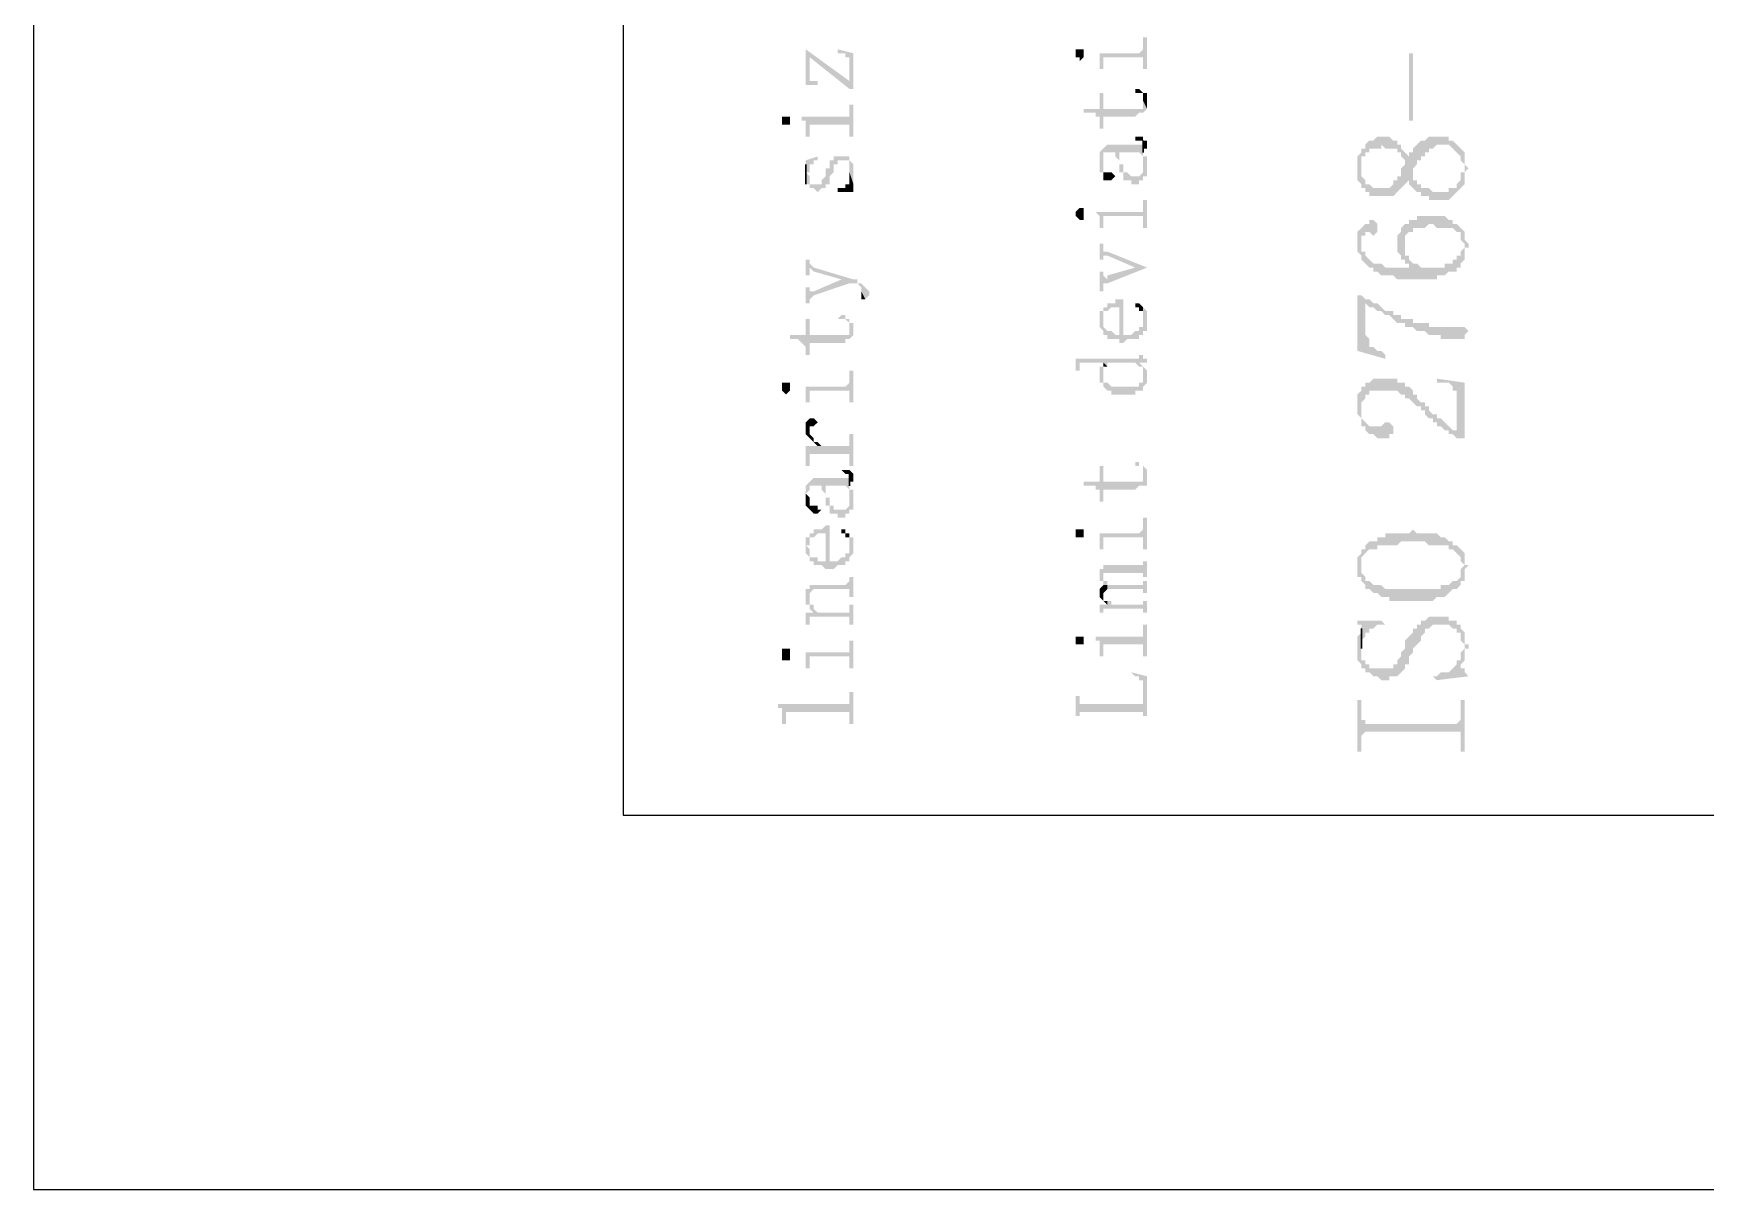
# Model space of a CAD drawing. Header units: millimetres. Extents: x 7018 to 13530, y 4187 to 5692.
# Drawn here: x 7018 to 7037.02, y 4524.92 to 4538.07 of the extents above; entities that cross this region are included whole.
import ezdxf

# ---------------------------------------------------------------- set-up
doc = ezdxf.new("R2010")
doc.units = ezdxf.units.MM

msp = doc.modelspace()

# ---------------------------------------------------------------- hatches: boundary and pattern name
at = {"transparency": 33554559}
for points in [[(7030.079, 4537.842), (7030.124, 4537.842), (7030.124, 4537.797), (7030.124, 4537.752), (7030.124, 4537.707), (7030.124, 4537.662), (7030.169, 4537.662), (7030.169, 4537.752), (7030.169, 4537.797), (7030.62, 4537.797), (7030.62, 4537.662), (7030.665, 4537.662), (7030.665, 4538.023), (7030.62, 4538.023), (7030.62, 4537.887), (7030.62, 4537.887), (7030.575, 4537.842)], [(7026.784, 4537.887), (7026.829, 4537.797), (7027.281, 4537.436), (7027.281, 4537.526)], [(7026.784, 4537.887), (7026.784, 4537.481), (7026.965, 4537.481), (7026.92, 4537.481), (7026.92, 4537.526), (7026.829, 4537.526), (7026.829, 4537.571), (7026.829, 4537.797)], [(7027.145, 4537.887), (7027.145, 4537.842), (7027.235, 4537.842), (7027.235, 4537.797), (7027.281, 4537.797), (7027.281, 4537.752), (7027.281, 4537.436), (7027.326, 4537.436), (7027.326, 4537.842)], [(7029.853, 4537.842), (7029.853, 4537.797), (7029.898, 4537.797), (7029.898, 4537.752), (7029.898, 4537.752), (7029.943, 4537.797), (7029.943, 4537.842), (7029.943, 4537.887), (7029.853, 4537.887)], [(7033.689, 4537.075), (7033.689, 4537.842), (7033.644, 4537.842), (7033.644, 4537.075)], [(7029.943, 4537.21), (7029.943, 4537.165), (7030.079, 4537.165), (7030.079, 4537.12), (7030.124, 4537.12), (7030.124, 4537.075), (7030.124, 4536.985), (7030.169, 4536.985), (7030.169, 4537.12), (7030.53, 4537.12), (7030.575, 4537.165), (7030.62, 4537.165), (7030.665, 4537.21), (7030.62, 4537.301), (7030.62, 4537.256), (7030.62, 4537.21), (7030.169, 4537.21), (7030.169, 4537.391), (7030.124, 4537.391), (7030.124, 4537.21)], [(7030.53, 4537.391), (7030.62, 4537.391), (7030.62, 4537.346), (7030.62, 4537.301), (7030.62, 4537.301), (7030.665, 4537.21), (7030.665, 4537.301), (7030.665, 4537.346), (7030.665, 4537.391), (7030.62, 4537.391), (7030.575, 4537.436), (7030.53, 4537.436)], [(7026.739, 4537.12), (7026.739, 4537.075), (7026.784, 4537.075), (7026.784, 4537.03), (7026.784, 4536.985), (7026.784, 4536.894), (7026.829, 4536.894), (7026.829, 4537.03), (7027.281, 4537.03), (7027.281, 4536.894), (7027.326, 4536.894), (7027.326, 4537.256), (7027.281, 4537.256), (7027.281, 4537.12), (7027.235, 4537.12)], [(7026.513, 4537.075), (7026.513, 4537.03), (7026.604, 4537.03), (7026.604, 4537.075), (7026.604, 4537.12), (7026.513, 4537.12)], [(7030.124, 4536.624), (7030.124, 4536.579), (7030.124, 4536.533), (7030.124, 4536.488), (7030.169, 4536.488), (7030.169, 4536.624), (7030.169, 4536.669), (7030.169, 4536.714), (7030.304, 4536.714), (7030.304, 4536.669), (7030.304, 4536.669), (7030.35, 4536.624), (7030.35, 4536.579), (7030.35, 4536.714), (7030.575, 4536.714), (7030.62, 4536.669), (7030.62, 4536.624), (7030.62, 4536.579), (7030.62, 4536.533), (7030.665, 4536.669), (7030.62, 4536.669), (7030.62, 4536.714), (7030.62, 4536.804), (7030.214, 4536.804), (7030.169, 4536.759), (7030.169, 4536.759), (7030.124, 4536.714), (7030.124, 4536.669)], [(7030.53, 4536.894), (7030.53, 4536.849), (7030.62, 4536.849), (7030.62, 4536.759), (7030.665, 4536.759), (7030.665, 4536.804), (7030.665, 4536.849), (7030.62, 4536.849), (7030.62, 4536.894), (7030.575, 4536.894)], [(7033.057, 4536.533), (7033.057, 4536.398), (7033.103, 4536.353), (7033.103, 4536.308), (7033.148, 4536.308), (7033.148, 4536.263), (7033.193, 4536.263), (7033.193, 4536.217), (7033.464, 4536.217), (7033.509, 4536.263), (7033.509, 4536.263), (7033.554, 4536.308), (7033.554, 4536.308), (7033.599, 4536.353), (7033.599, 4536.353), (7033.644, 4536.398), (7033.644, 4536.353), (7033.689, 4536.443), (7033.689, 4536.488), (7033.689, 4536.533), (7033.734, 4536.579), (7033.734, 4536.624), (7033.78, 4536.624), (7033.78, 4536.669), (7033.825, 4536.669), (7033.825, 4536.714), (7033.87, 4536.714), (7033.87, 4536.759), (7033.915, 4536.759), (7033.96, 4536.804), (7034.096, 4536.804), (7034.141, 4536.759), (7034.141, 4536.759), (7034.186, 4536.714), (7034.186, 4536.714), (7034.231, 4536.669), (7034.231, 4536.624), (7034.276, 4536.579), (7034.276, 4536.353), (7034.276, 4536.443), (7034.276, 4536.488), (7034.321, 4536.533), (7034.276, 4536.579), (7034.276, 4536.669), (7034.276, 4536.714), (7034.231, 4536.759), (7034.231, 4536.759), (7034.186, 4536.804), (7034.186, 4536.804), (7034.141, 4536.849), (7034.096, 4536.849), (7034.096, 4536.894), (7033.87, 4536.894), (7033.825, 4536.849), (7033.78, 4536.849), (7033.734, 4536.804), (7033.734, 4536.804), (7033.689, 4536.759), (7033.689, 4536.714), (7033.644, 4536.714), (7033.644, 4536.669), (7033.644, 4536.669), (7033.599, 4536.714), (7033.599, 4536.579), (7033.599, 4536.579), (7033.554, 4536.533), (7033.554, 4536.443), (7033.509, 4536.443), (7033.509, 4536.398), (7033.464, 4536.398), (7033.464, 4536.353), (7033.419, 4536.308), (7033.238, 4536.308), (7033.193, 4536.353), (7033.148, 4536.353), (7033.148, 4536.398), (7033.148, 4536.398), (7033.103, 4536.443), (7033.103, 4536.488), (7033.103, 4536.714), (7033.103, 4536.714), (7033.057, 4536.669), (7033.057, 4536.579)], [(7033.103, 4536.714), (7033.103, 4536.533), (7033.103, 4536.669), (7033.148, 4536.669), (7033.148, 4536.714), (7033.193, 4536.714), (7033.193, 4536.759), (7033.328, 4536.759), (7033.328, 4536.804), (7033.373, 4536.759), (7033.509, 4536.759), (7033.509, 4536.714), (7033.554, 4536.714), (7033.554, 4536.669), (7033.599, 4536.624), (7033.599, 4536.714), (7033.599, 4536.714), (7033.554, 4536.759), (7033.554, 4536.804), (7033.509, 4536.804), (7033.509, 4536.849), (7033.464, 4536.849), (7033.419, 4536.894), (7033.283, 4536.894), (7033.238, 4536.849), (7033.193, 4536.849), (7033.148, 4536.804), (7033.148, 4536.759), (7033.103, 4536.759)], [(7026.784, 4536.353), (7026.829, 4536.353), (7026.829, 4536.308), (7026.874, 4536.308), (7026.92, 4536.263), (7026.92, 4536.263), (7026.965, 4536.308), (7027.01, 4536.308), (7027.01, 4536.353), (7027.055, 4536.353), (7027.055, 4536.398), (7027.055, 4536.443), (7027.055, 4536.443), (7027.1, 4536.488), (7027.1, 4536.533), (7027.1, 4536.579), (7027.145, 4536.579), (7027.145, 4536.624), (7027.281, 4536.624), (7027.281, 4536.579), (7027.281, 4536.533), (7027.281, 4536.488), (7027.326, 4536.353), (7027.326, 4536.398), (7027.326, 4536.443), (7027.326, 4536.488), (7027.326, 4536.533), (7027.326, 4536.579), (7027.326, 4536.579), (7027.281, 4536.624), (7027.281, 4536.669), (7027.1, 4536.669), (7027.1, 4536.624), (7027.055, 4536.624), (7027.055, 4536.579), (7027.055, 4536.533), (7027.01, 4536.533), (7027.01, 4536.488), (7027.01, 4536.443), (7027.01, 4536.443), (7026.965, 4536.398), (7026.965, 4536.353), (7026.829, 4536.353), (7026.829, 4536.398), (7026.829, 4536.443), (7026.784, 4536.488)], [(7026.784, 4536.624), (7026.784, 4536.353), (7026.784, 4536.488), (7026.829, 4536.488), (7026.829, 4536.533), (7026.829, 4536.579), (7026.874, 4536.579), (7026.874, 4536.624), (7026.92, 4536.624), (7026.92, 4536.669)], [(7030.169, 4536.488), (7030.169, 4536.443), (7030.169, 4536.398), (7030.259, 4536.398), (7030.304, 4536.443), (7030.304, 4536.443), (7030.259, 4536.488), (7030.169, 4536.488), (7030.169, 4536.533), (7030.169, 4536.624)], [(7030.35, 4536.579), (7030.35, 4536.533), (7030.35, 4536.488), (7030.395, 4536.488), (7030.395, 4536.443), (7030.395, 4536.398), (7030.485, 4536.398), (7030.485, 4536.353), (7030.575, 4536.353), (7030.575, 4536.398), (7030.62, 4536.398), (7030.62, 4536.443), (7030.665, 4536.443), (7030.665, 4536.488), (7030.665, 4536.533), (7030.665, 4536.579), (7030.665, 4536.624), (7030.665, 4536.669), (7030.62, 4536.533), (7030.62, 4536.488), (7030.62, 4536.488), (7030.575, 4536.443), (7030.485, 4536.443), (7030.44, 4536.488), (7030.395, 4536.488), (7030.395, 4536.533), (7030.395, 4536.579), (7030.35, 4536.579), (7030.35, 4536.624), (7030.35, 4536.714), (7030.35, 4536.714)], [(7027.145, 4536.308), (7027.145, 4536.263), (7027.326, 4536.263), (7027.326, 4536.308), (7027.326, 4536.353), (7027.281, 4536.488), (7027.281, 4536.443), (7027.281, 4536.398), (7027.281, 4536.353), (7027.235, 4536.353), (7027.235, 4536.308), (7027.19, 4536.308)], [(7033.644, 4536.353), (7033.689, 4536.308), (7033.689, 4536.308), (7033.734, 4536.263), (7033.78, 4536.263), (7033.78, 4536.217), (7033.87, 4536.217), (7033.87, 4536.172), (7034.096, 4536.172), (7034.141, 4536.217), (7034.141, 4536.217), (7034.186, 4536.263), (7034.186, 4536.263), (7034.231, 4536.308), (7034.231, 4536.308), (7034.276, 4536.353), (7034.276, 4536.533), (7034.276, 4536.488), (7034.231, 4536.488), (7034.231, 4536.398), (7034.186, 4536.353), (7034.186, 4536.308), (7034.096, 4536.308), (7034.096, 4536.263), (7033.915, 4536.263), (7033.87, 4536.308), (7033.78, 4536.308), (7033.78, 4536.353), (7033.734, 4536.353), (7033.734, 4536.398), (7033.689, 4536.398), (7033.689, 4536.443)], [(7029.853, 4535.992), (7029.853, 4535.992), (7029.898, 4535.947), (7029.943, 4535.947), (7029.943, 4535.992), (7029.943, 4536.037), (7029.943, 4536.082), (7029.898, 4536.082), (7029.853, 4536.037), (7029.853, 4536.037)], [(7030.079, 4536.037), (7030.079, 4536.037), (7030.124, 4535.992), (7030.124, 4535.947), (7030.124, 4535.902), (7030.124, 4535.856), (7030.169, 4535.856), (7030.169, 4535.947), (7030.169, 4535.992), (7030.62, 4535.992), (7030.62, 4535.947), (7030.62, 4535.856), (7030.665, 4535.856), (7030.665, 4536.172), (7030.62, 4536.172), (7030.62, 4536.082), (7030.62, 4536.037), (7030.575, 4536.037)], [(7033.057, 4535.721), (7033.057, 4535.631), (7033.057, 4535.586), (7033.103, 4535.541), (7033.103, 4535.495), (7033.148, 4535.45), (7033.148, 4535.45), (7033.193, 4535.405), (7033.238, 4535.405), (7033.238, 4535.36), (7033.283, 4535.36), (7033.328, 4535.315), (7033.464, 4535.315), (7033.509, 4535.27), (7033.96, 4535.27), (7033.96, 4535.315), (7034.05, 4535.315), (7034.096, 4535.36), (7034.186, 4535.36), (7034.186, 4535.405), (7034.231, 4535.405), (7034.231, 4535.45), (7034.276, 4535.495), (7034.276, 4535.676), (7034.276, 4535.631), (7034.231, 4535.586), (7034.231, 4535.541), (7034.186, 4535.541), (7034.186, 4535.495), (7034.141, 4535.495), (7034.141, 4535.45), (7034.05, 4535.45), (7034.05, 4535.405), (7033.78, 4535.405), (7033.734, 4535.45), (7033.689, 4535.405), (7033.373, 4535.405), (7033.328, 4535.45), (7033.238, 4535.45), (7033.193, 4535.495), (7033.193, 4535.495), (7033.148, 4535.541), (7033.148, 4535.586), (7033.103, 4535.586), (7033.103, 4535.676), (7033.103, 4535.856), (7033.057, 4535.811), (7033.057, 4535.766), (7033.057, 4535.766)], [(7033.103, 4535.856), (7033.103, 4535.676), (7033.103, 4535.766), (7033.148, 4535.766), (7033.148, 4535.811), (7033.193, 4535.811), (7033.238, 4535.766), (7033.238, 4535.766), (7033.283, 4535.811), (7033.283, 4535.902), (7033.283, 4535.902), (7033.238, 4535.947), (7033.193, 4535.947), (7033.193, 4535.902), (7033.148, 4535.902)], [(7033.509, 4535.676), (7033.509, 4535.631), (7033.509, 4535.586), (7033.554, 4535.541), (7033.554, 4535.495), (7033.599, 4535.495), (7033.599, 4535.721), (7033.599, 4535.766), (7033.644, 4535.811), (7033.689, 4535.811), (7033.689, 4535.856), (7033.825, 4535.856), (7033.87, 4535.902), (7033.915, 4535.902), (7033.96, 4535.856), (7034.141, 4535.856), (7034.186, 4535.811), (7034.231, 4535.811), (7034.231, 4535.721), (7034.276, 4535.676), (7034.276, 4535.495), (7034.276, 4535.631), (7034.321, 4535.631), (7034.321, 4535.676), (7034.276, 4535.721), (7034.276, 4535.811), (7034.231, 4535.856), (7034.231, 4535.856), (7034.186, 4535.902), (7034.141, 4535.902), (7034.141, 4535.947), (7034.096, 4535.947), (7034.05, 4535.992), (7033.734, 4535.992), (7033.734, 4535.947), (7033.644, 4535.947), (7033.644, 4535.902), (7033.599, 4535.902), (7033.554, 4535.856), (7033.554, 4535.811), (7033.509, 4535.766), (7033.509, 4535.721)], [(7030.124, 4535.676), (7030.124, 4535.495), (7030.169, 4535.495), (7030.169, 4535.541), (7030.214, 4535.541), (7030.53, 4535.405), (7030.665, 4535.405), (7030.214, 4535.586), (7030.169, 4535.586), (7030.169, 4535.631), (7030.169, 4535.676)], [(7033.599, 4535.495), (7033.599, 4535.45), (7033.644, 4535.45), (7033.644, 4535.405), (7033.689, 4535.405), (7033.734, 4535.45), (7033.689, 4535.45), (7033.644, 4535.495), (7033.644, 4535.541), (7033.599, 4535.541), (7033.599, 4535.586), (7033.599, 4535.676)], [(7026.784, 4535.495), (7026.784, 4535.315), (7026.829, 4535.315), (7026.829, 4535.36), (7026.829, 4535.405), (7026.874, 4535.36), (7027.19, 4535.27), (7027.19, 4535.27), (7027.281, 4535.225), (7027.371, 4535.225), (7027.416, 4535.179), (7027.416, 4535.134), (7027.461, 4535.044), (7027.461, 4535.044), (7027.506, 4535.089), (7027.506, 4535.134), (7027.506, 4535.134), (7027.461, 4535.179), (7027.461, 4535.179), (7027.416, 4535.225), (7027.371, 4535.225), (7027.371, 4535.27), (7027.326, 4535.27), (7026.874, 4535.405), (7026.829, 4535.45), (7026.829, 4535.495), (7026.829, 4535.495)], [(7026.784, 4535.179), (7026.784, 4534.999), (7026.829, 4534.999), (7026.829, 4535.044), (7026.829, 4535.044), (7026.874, 4535.089), (7027.281, 4535.225), (7027.19, 4535.27), (7026.874, 4535.134), (7026.829, 4535.134), (7026.829, 4535.179), (7026.829, 4535.179)], [(7030.124, 4535.36), (7030.124, 4535.134), (7030.169, 4535.134), (7030.169, 4535.179), (7030.169, 4535.225), (7030.214, 4535.225), (7030.665, 4535.405), (7030.53, 4535.405), (7030.214, 4535.315), (7030.214, 4535.27), (7030.169, 4535.315), (7030.169, 4535.36)], [(7027.416, 4535.089), (7027.416, 4535.044), (7027.461, 4535.044), (7027.416, 4535.134)], [(7033.057, 4535.089), (7033.057, 4534.457), (7033.373, 4534.367), (7033.373, 4534.412), (7033.328, 4534.457), (7033.283, 4534.457), (7033.238, 4534.502), (7033.193, 4534.502), (7033.193, 4534.593), (7033.148, 4534.638), (7033.148, 4535.044), (7033.103, 4535.089)], [(7030.124, 4534.909), (7030.169, 4534.818), (7030.169, 4534.864), (7030.169, 4534.909), (7030.214, 4534.909), (7030.259, 4534.954), (7030.35, 4534.954), (7030.35, 4534.548), (7030.395, 4534.548), (7030.44, 4534.593), (7030.575, 4534.593), (7030.575, 4534.638), (7030.62, 4534.638), (7030.62, 4534.683), (7030.665, 4534.683), (7030.665, 4534.728), (7030.665, 4534.773), (7030.665, 4534.818), (7030.665, 4534.864), (7030.665, 4534.909), (7030.665, 4534.909), (7030.62, 4534.954), (7030.62, 4534.818), (7030.62, 4534.773), (7030.62, 4534.728), (7030.575, 4534.728), (7030.575, 4534.683), (7030.53, 4534.683), (7030.485, 4534.638), (7030.395, 4534.638), (7030.395, 4535.044), (7030.304, 4535.044), (7030.304, 4534.999), (7030.214, 4534.999), (7030.214, 4534.954), (7030.169, 4534.954), (7030.169, 4534.909)], [(7030.124, 4534.818), (7030.124, 4534.773), (7030.124, 4534.728), (7030.124, 4534.728), (7030.169, 4534.683), (7030.169, 4534.638), (7030.214, 4534.638), (7030.214, 4534.593), (7030.35, 4534.593), (7030.35, 4534.548), (7030.35, 4534.638), (7030.304, 4534.638), (7030.259, 4534.683), (7030.214, 4534.683), (7030.169, 4534.728), (7030.169, 4534.773), (7030.169, 4534.818), (7030.124, 4534.909), (7030.124, 4534.864)], [(7030.53, 4534.999), (7030.53, 4534.954), (7030.575, 4534.954), (7030.575, 4534.909), (7030.62, 4534.909), (7030.62, 4534.864), (7030.62, 4534.818), (7030.62, 4534.954), (7030.62, 4534.954), (7030.575, 4534.999)], [(7033.148, 4535.044), (7033.148, 4534.999), (7033.193, 4534.954), (7033.238, 4534.954), (7033.283, 4534.909), (7033.328, 4534.909), (7033.373, 4534.864), (7033.419, 4534.864), (7033.464, 4534.818), (7033.464, 4534.818), (7033.509, 4534.773), (7033.599, 4534.773), (7033.599, 4534.728), (7033.689, 4534.728), (7033.734, 4534.683), (7033.825, 4534.683), (7033.87, 4534.638), (7034.005, 4534.638), (7034.005, 4534.593), (7034.276, 4534.593), (7034.276, 4534.638), (7034.321, 4534.683), (7034.276, 4534.728), (7033.87, 4534.728), (7033.87, 4534.773), (7033.689, 4534.773), (7033.689, 4534.818), (7033.554, 4534.818), (7033.554, 4534.864), (7033.464, 4534.864), (7033.464, 4534.909), (7033.373, 4534.909), (7033.328, 4534.954), (7033.328, 4534.954), (7033.283, 4534.999), (7033.238, 4534.999), (7033.193, 4535.044)], [(7026.604, 4534.638), (7026.604, 4534.593), (7026.694, 4534.593), (7026.739, 4534.548), (7026.739, 4534.548), (7026.784, 4534.502), (7026.784, 4534.412), (7026.829, 4534.412), (7026.829, 4534.548), (7027.235, 4534.548), (7027.235, 4534.593), (7027.281, 4534.593), (7027.281, 4534.728), (7027.281, 4534.683), (7027.281, 4534.638), (7026.829, 4534.638), (7026.829, 4534.818), (7026.784, 4534.818), (7026.784, 4534.638)], [(7027.145, 4534.818), (7027.235, 4534.818), (7027.281, 4534.773), (7027.281, 4534.728), (7027.281, 4534.593), (7027.326, 4534.638), (7027.326, 4534.683), (7027.326, 4534.773), (7027.281, 4534.773), (7027.281, 4534.818), (7027.235, 4534.818), (7027.235, 4534.864), (7027.19, 4534.864)], [(7029.808, 4534.367), (7029.853, 4534.367), (7029.853, 4534.322), (7029.853, 4534.232), (7029.898, 4534.232), (7029.898, 4534.277), (7029.898, 4534.322), (7030.169, 4534.322), (7030.214, 4534.277), (7030.214, 4534.322), (7030.53, 4534.322), (7030.575, 4534.277), (7030.575, 4534.322), (7030.665, 4534.322), (7030.665, 4534.367), (7030.62, 4534.367), (7030.62, 4534.412), (7030.62, 4534.457), (7030.62, 4534.412), (7030.575, 4534.412), (7030.575, 4534.367)], [(7030.169, 4534.277), (7030.169, 4534.187), (7030.169, 4534.232), (7030.169, 4534.277), (7030.214, 4534.277), (7030.169, 4534.322), (7030.169, 4534.322)], [(7030.575, 4534.277), (7030.62, 4534.277), (7030.62, 4534.232), (7030.62, 4534.187), (7030.62, 4534.051), (7030.665, 4534.096), (7030.665, 4534.141), (7030.665, 4534.187), (7030.665, 4534.232), (7030.665, 4534.232), (7030.62, 4534.277), (7030.62, 4534.277), (7030.575, 4534.322), (7030.575, 4534.322)], [(7026.739, 4534.051), (7026.784, 4534.051), (7026.784, 4534.006), (7026.784, 4533.916), (7026.784, 4533.871), (7026.829, 4533.871), (7026.829, 4533.961), (7026.829, 4534.006), (7027.281, 4534.006), (7027.281, 4533.871), (7027.326, 4533.871), (7027.326, 4534.232), (7027.281, 4534.232), (7027.281, 4534.096), (7027.281, 4534.096), (7027.235, 4534.051)], [(7030.124, 4534.187), (7030.124, 4534.141), (7030.124, 4534.096), (7030.169, 4534.096), (7030.169, 4534.051), (7030.169, 4534.051), (7030.214, 4534.006), (7030.259, 4534.006), (7030.259, 4533.961), (7030.53, 4533.961), (7030.53, 4534.006), (7030.62, 4534.006), (7030.62, 4534.051), (7030.62, 4534.187), (7030.62, 4534.141), (7030.62, 4534.096), (7030.575, 4534.096), (7030.575, 4534.051), (7030.259, 4534.051), (7030.214, 4534.096), (7030.169, 4534.096), (7030.169, 4534.141), (7030.169, 4534.277), (7030.124, 4534.277), (7030.124, 4534.232)], [(7033.057, 4533.825), (7033.057, 4533.735), (7033.057, 4533.735), (7033.103, 4533.69), (7033.103, 4533.645), (7033.103, 4533.825), (7033.103, 4533.871), (7033.148, 4533.916), (7033.148, 4533.961), (7033.193, 4533.961), (7033.193, 4534.006), (7033.509, 4534.006), (7033.554, 4533.961), (7033.599, 4533.961), (7033.599, 4533.916), (7033.644, 4533.916), (7033.689, 4533.871), (7033.689, 4533.871), (7033.734, 4533.825), (7033.78, 4533.825), (7033.78, 4533.78), (7033.825, 4533.78), (7033.825, 4533.735), (7033.87, 4533.69), (7033.915, 4533.69), (7033.915, 4533.645), (7033.96, 4533.645), (7033.96, 4533.6), (7034.005, 4533.6), (7034.05, 4533.555), (7034.096, 4533.555), (7034.096, 4533.51), (7034.141, 4533.51), (7034.186, 4533.464), (7034.186, 4533.555), (7034.141, 4533.555), (7034.096, 4533.6), (7034.096, 4533.6), (7034.05, 4533.645), (7034.005, 4533.69), (7033.96, 4533.69), (7033.96, 4533.735), (7033.915, 4533.735), (7033.87, 4533.78), (7033.87, 4533.825), (7033.825, 4533.825), (7033.825, 4533.871), (7033.78, 4533.871), (7033.734, 4533.916), (7033.734, 4533.961), (7033.689, 4533.961), (7033.689, 4534.006), (7033.644, 4534.051), (7033.599, 4534.051), (7033.599, 4534.096), (7033.509, 4534.096), (7033.509, 4534.141), (7033.238, 4534.141), (7033.193, 4534.096), (7033.148, 4534.096), (7033.148, 4534.051), (7033.103, 4534.051), (7033.103, 4534.006), (7033.103, 4534.006), (7033.057, 4533.961), (7033.057, 4533.916), (7033.057, 4533.871)], [(7033.96, 4534.141), (7033.96, 4534.096), (7034.096, 4534.096), (7034.141, 4534.051), (7034.141, 4534.006), (7034.186, 4534.006), (7034.186, 4533.464), (7034.276, 4533.464), (7034.276, 4534.096)], [(7026.513, 4534.051), (7026.513, 4534.006), (7026.513, 4534.006), (7026.558, 4533.961), (7026.558, 4533.961), (7026.604, 4534.006), (7026.604, 4534.051), (7026.604, 4534.096), (7026.513, 4534.096)], [(7033.103, 4533.645), (7033.103, 4533.6), (7033.148, 4533.6), (7033.148, 4533.555), (7033.148, 4533.555), (7033.193, 4533.51), (7033.238, 4533.51), (7033.283, 4533.464), (7033.419, 4533.464), (7033.419, 4533.51), (7033.464, 4533.51), (7033.464, 4533.6), (7033.464, 4533.6), (7033.419, 4533.645), (7033.373, 4533.645), (7033.328, 4533.6), (7033.193, 4533.6), (7033.148, 4533.645), (7033.148, 4533.645), (7033.103, 4533.69), (7033.103, 4533.735), (7033.103, 4533.78)], [(7026.784, 4533.6), (7026.784, 4533.555), (7026.784, 4533.51), (7026.784, 4533.51), (7026.829, 4533.464), (7026.829, 4533.555), (7026.829, 4533.6), (7026.874, 4533.6), (7026.92, 4533.645), (7026.92, 4533.645), (7026.874, 4533.69), (7026.829, 4533.69), (7026.784, 4533.645)], [(7026.829, 4533.464), (7026.829, 4533.464), (7026.874, 4533.419), (7026.874, 4533.419), (7026.92, 4533.374), (7026.965, 4533.374), (7026.92, 4533.419), (7026.874, 4533.419), (7026.874, 4533.464), (7026.874, 4533.464), (7026.829, 4533.51), (7026.829, 4533.555), (7026.829, 4533.555)], [(7026.784, 4533.374), (7026.784, 4533.329), (7026.784, 4533.284), (7026.784, 4533.239), (7026.784, 4533.148), (7026.829, 4533.148), (7026.829, 4533.284), (7027.281, 4533.284), (7027.281, 4533.148), (7027.326, 4533.148), (7027.326, 4533.51), (7027.281, 4533.51), (7027.281, 4533.419), (7027.281, 4533.374), (7026.92, 4533.374)], [(7030.53, 4533.148), (7030.62, 4533.148), (7030.62, 4533.103), (7030.62, 4533.058), (7030.62, 4533.058), (7030.665, 4532.923), (7030.665, 4532.968), (7030.665, 4533.013), (7030.665, 4533.103), (7030.665, 4533.103), (7030.62, 4533.148), (7030.575, 4533.148), (7030.575, 4533.194), (7030.53, 4533.194)], [(7026.784, 4532.833), (7026.784, 4532.787), (7026.784, 4532.742), (7026.784, 4532.697), (7026.784, 4532.833), (7026.784, 4532.833), (7026.829, 4532.878), (7026.829, 4532.923), (7026.965, 4532.923), (7026.965, 4532.878), (7026.965, 4532.878), (7027.01, 4532.833), (7027.01, 4532.787), (7027.01, 4532.923), (7027.235, 4532.923), (7027.281, 4532.878), (7027.281, 4532.833), (7027.281, 4532.787), (7027.281, 4532.742), (7027.281, 4532.878), (7027.281, 4532.923), (7027.281, 4533.013), (7026.874, 4533.013), (7026.829, 4532.968), (7026.829, 4532.968), (7026.784, 4532.923), (7026.784, 4532.878)], [(7027.19, 4533.103), (7027.19, 4533.103), (7027.235, 4533.058), (7027.281, 4533.058), (7027.281, 4532.968), (7027.326, 4532.968), (7027.326, 4533.013), (7027.326, 4533.058), (7027.326, 4533.058), (7027.281, 4533.103), (7027.235, 4533.103)], [(7029.943, 4532.968), (7029.943, 4532.923), (7030.079, 4532.923), (7030.079, 4532.878), (7030.124, 4532.878), (7030.124, 4532.833), (7030.124, 4532.742), (7030.169, 4532.742), (7030.169, 4532.878), (7030.53, 4532.878), (7030.575, 4532.923), (7030.665, 4532.923), (7030.62, 4533.058), (7030.62, 4533.013), (7030.62, 4532.968), (7030.169, 4532.968), (7030.169, 4533.148), (7030.124, 4533.148), (7030.124, 4532.968)], [(7026.784, 4532.697), (7026.829, 4532.652), (7026.829, 4532.652), (7026.874, 4532.607), (7026.92, 4532.607), (7026.965, 4532.652), (7026.92, 4532.652), (7026.92, 4532.697), (7026.829, 4532.697), (7026.829, 4532.742), (7026.829, 4532.787), (7026.784, 4532.833)], [(7027.01, 4532.787), (7027.01, 4532.742), (7027.01, 4532.697), (7027.055, 4532.697), (7027.055, 4532.652), (7027.055, 4532.607), (7027.145, 4532.607), (7027.145, 4532.562), (7027.235, 4532.562), (7027.235, 4532.607), (7027.281, 4532.607), (7027.281, 4532.652), (7027.326, 4532.652), (7027.326, 4532.697), (7027.326, 4532.742), (7027.326, 4532.833), (7027.326, 4532.878), (7027.281, 4532.878), (7027.281, 4532.742), (7027.281, 4532.697), (7027.281, 4532.697), (7027.235, 4532.652), (7027.1, 4532.652), (7027.1, 4532.697), (7027.055, 4532.697), (7027.055, 4532.742), (7027.055, 4532.787), (7027.01, 4532.787), (7027.01, 4532.833), (7027.01, 4532.923), (7027.01, 4532.923)], [(7026.784, 4532.336), (7026.784, 4532.246), (7026.829, 4532.246), (7026.829, 4532.291), (7026.829, 4532.336), (7026.874, 4532.336), (7026.92, 4532.381), (7027.01, 4532.381), (7027.01, 4531.975), (7027.1, 4531.975), (7027.145, 4532.02), (7027.235, 4532.02), (7027.235, 4532.065), (7027.281, 4532.065), (7027.281, 4532.11), (7027.281, 4532.11), (7027.326, 4532.156), (7027.326, 4532.201), (7027.326, 4532.246), (7027.326, 4532.291), (7027.326, 4532.336), (7027.281, 4532.336), (7027.281, 4532.381), (7027.281, 4532.246), (7027.281, 4532.201), (7027.281, 4532.156), (7027.235, 4532.156), (7027.235, 4532.11), (7027.19, 4532.11), (7027.145, 4532.065), (7027.055, 4532.065), (7027.055, 4532.472), (7027.01, 4532.472), (7026.965, 4532.426), (7026.874, 4532.426), (7026.874, 4532.381), (7026.829, 4532.381), (7026.829, 4532.336)], [(7027.145, 4532.426), (7027.19, 4532.426), (7027.19, 4532.381), (7027.235, 4532.381), (7027.235, 4532.336), (7027.281, 4532.336), (7027.281, 4532.291), (7027.281, 4532.246), (7027.281, 4532.381), (7027.235, 4532.381), (7027.235, 4532.426), (7027.19, 4532.426)], [(7029.853, 4532.381), (7029.853, 4532.336), (7029.943, 4532.336), (7029.943, 4532.381), (7029.943, 4532.426), (7029.853, 4532.426)], [(7030.079, 4532.381), (7030.124, 4532.381), (7030.124, 4532.336), (7030.124, 4532.246), (7030.124, 4532.201), (7030.169, 4532.201), (7030.169, 4532.291), (7030.169, 4532.336), (7030.62, 4532.336), (7030.62, 4532.201), (7030.665, 4532.201), (7030.665, 4532.562), (7030.62, 4532.562), (7030.62, 4532.426), (7030.62, 4532.426), (7030.575, 4532.381)], [(7033.103, 4532.156), (7033.103, 4532.02), (7033.103, 4532.065), (7033.103, 4532.11), (7033.148, 4532.156), (7033.148, 4532.156), (7033.193, 4532.201), (7033.283, 4532.201), (7033.283, 4532.246), (7033.509, 4532.246), (7033.554, 4532.291), (7033.825, 4532.291), (7033.87, 4532.246), (7034.096, 4532.246), (7034.096, 4532.201), (7034.141, 4532.201), (7034.186, 4532.156), (7034.186, 4532.156), (7034.231, 4532.11), (7034.231, 4532.065), (7034.276, 4532.02), (7034.276, 4532.156), (7034.231, 4532.201), (7034.231, 4532.201), (7034.186, 4532.246), (7034.141, 4532.246), (7034.141, 4532.291), (7034.096, 4532.291), (7034.05, 4532.336), (7034.005, 4532.336), (7033.96, 4532.381), (7033.734, 4532.381), (7033.689, 4532.426), (7033.644, 4532.381), (7033.373, 4532.381), (7033.373, 4532.336), (7033.283, 4532.336), (7033.283, 4532.291), (7033.193, 4532.291), (7033.148, 4532.246), (7033.148, 4532.201), (7033.103, 4532.201)], [(7026.784, 4532.246), (7026.784, 4532.201), (7026.784, 4532.156), (7026.784, 4532.156), (7026.829, 4532.11), (7026.829, 4532.065), (7026.874, 4532.065), (7026.874, 4532.02), (7026.965, 4532.02), (7027.01, 4531.975), (7027.01, 4532.065), (7026.92, 4532.065), (7026.92, 4532.11), (7026.829, 4532.11), (7026.829, 4532.156), (7026.829, 4532.201), (7026.829, 4532.201), (7026.784, 4532.246), (7026.784, 4532.336), (7026.784, 4532.291)], [(7030.169, 4531.975), (7030.169, 4531.885), (7030.169, 4531.93), (7030.62, 4531.93), (7030.62, 4531.885), (7030.665, 4531.885), (7030.665, 4532.065), (7030.62, 4532.065), (7030.62, 4532.02), (7030.169, 4532.02)], [(7033.057, 4532.02), (7033.057, 4531.885), (7033.103, 4531.885), (7033.103, 4531.84), (7033.103, 4531.84), (7033.148, 4531.795), (7033.148, 4531.749), (7033.193, 4531.749), (7033.238, 4531.704), (7033.283, 4531.704), (7033.328, 4531.659), (7033.419, 4531.659), (7033.419, 4531.614), (7033.915, 4531.614), (7033.96, 4531.659), (7034.05, 4531.659), (7034.096, 4531.704), (7034.096, 4531.704), (7034.141, 4531.749), (7034.186, 4531.749), (7034.231, 4531.795), (7034.231, 4531.84), (7034.276, 4531.84), (7034.276, 4531.93), (7034.276, 4531.975), (7034.321, 4532.02), (7034.276, 4532.02), (7034.276, 4532.11), (7034.276, 4532.156), (7034.276, 4532.02), (7034.276, 4532.02), (7034.231, 4531.975), (7034.231, 4531.93), (7034.231, 4531.885), (7034.186, 4531.84), (7034.141, 4531.84), (7034.096, 4531.795), (7034.005, 4531.795), (7034.005, 4531.749), (7033.373, 4531.749), (7033.328, 4531.795), (7033.238, 4531.795), (7033.193, 4531.84), (7033.148, 4531.84), (7033.148, 4531.885), (7033.103, 4531.93), (7033.103, 4532.156), (7033.103, 4532.156), (7033.057, 4532.11)], [(7026.829, 4531.749), (7026.829, 4531.659), (7026.829, 4531.704), (7026.829, 4531.704), (7026.874, 4531.749), (7027.281, 4531.749), (7027.281, 4531.659), (7027.326, 4531.659), (7027.326, 4531.885), (7027.281, 4531.885), (7027.281, 4531.84), (7027.281, 4531.84), (7027.235, 4531.795), (7026.829, 4531.795)], [(7030.124, 4531.93), (7030.124, 4531.885), (7030.124, 4531.84), (7030.169, 4531.84), (7030.169, 4531.795), (7030.214, 4531.795), (7030.214, 4531.749), (7030.62, 4531.749), (7030.62, 4531.704), (7030.665, 4531.704), (7030.665, 4531.84), (7030.62, 4531.84), (7030.62, 4531.795), (7030.214, 4531.795), (7030.214, 4531.84), (7030.169, 4531.84), (7030.169, 4531.885), (7030.169, 4531.975), (7030.124, 4531.975)], [(7026.784, 4531.659), (7026.784, 4531.614), (7026.784, 4531.569), (7026.829, 4531.569), (7026.829, 4531.524), (7026.829, 4531.524), (7026.874, 4531.479), (7026.874, 4531.524), (7026.874, 4531.569), (7026.829, 4531.569), (7026.829, 4531.614), (7026.829, 4531.749), (7026.784, 4531.749), (7026.784, 4531.704), (7026.784, 4531.704)], [(7030.124, 4531.704), (7030.124, 4531.659), (7030.124, 4531.659), (7030.169, 4531.614), (7030.169, 4531.704), (7030.169, 4531.704), (7030.214, 4531.749), (7030.214, 4531.795), (7030.169, 4531.795), (7030.124, 4531.749), (7030.124, 4531.749)], [(7030.169, 4531.614), (7030.169, 4531.614), (7030.214, 4531.569), (7030.214, 4531.614), (7030.169, 4531.614), (7030.169, 4531.659), (7030.169, 4531.704)], [(7026.784, 4531.479), (7026.784, 4531.433), (7026.784, 4531.388), (7026.784, 4531.343), (7026.829, 4531.343), (7026.829, 4531.388), (7026.829, 4531.433), (7027.281, 4531.433), (7027.281, 4531.388), (7027.281, 4531.343), (7027.326, 4531.343), (7027.326, 4531.569), (7027.281, 4531.569), (7027.281, 4531.524), (7027.281, 4531.479), (7026.92, 4531.479), (7026.874, 4531.524), (7026.874, 4531.479)], [(7030.124, 4531.569), (7030.124, 4531.524), (7030.124, 4531.479), (7030.169, 4531.479), (7030.169, 4531.524), (7030.62, 4531.524), (7030.62, 4531.479), (7030.665, 4531.479), (7030.665, 4531.614), (7030.62, 4531.614), (7030.62, 4531.569), (7030.259, 4531.569), (7030.259, 4531.614), (7030.214, 4531.614), (7030.214, 4531.569)], [(7030.079, 4531.208), (7030.079, 4531.163), (7030.124, 4531.163), (7030.124, 4531.118), (7030.124, 4531.072), (7030.124, 4530.982), (7030.169, 4530.982), (7030.169, 4531.118), (7030.62, 4531.118), (7030.62, 4530.982), (7030.665, 4530.982), (7030.665, 4531.343), (7030.62, 4531.343), (7030.62, 4531.208), (7030.575, 4531.208)], [(7033.057, 4531.072), (7033.057, 4530.937), (7033.057, 4530.937), (7033.103, 4530.892), (7033.103, 4530.847), (7033.148, 4530.847), (7033.148, 4530.802), (7033.193, 4530.802), (7033.238, 4530.756), (7033.283, 4530.756), (7033.328, 4530.711), (7033.419, 4530.711), (7033.419, 4530.756), (7033.509, 4530.756), (7033.554, 4530.802), (7033.554, 4530.802), (7033.599, 4530.847), (7033.599, 4530.892), (7033.644, 4530.892), (7033.644, 4530.982), (7033.689, 4531.027), (7033.689, 4531.072), (7033.734, 4531.118), (7033.734, 4531.118), (7033.78, 4531.163), (7033.78, 4531.208), (7033.78, 4531.208), (7033.825, 4531.253), (7033.825, 4531.298), (7033.87, 4531.298), (7033.915, 4531.343), (7034.096, 4531.343), (7034.141, 4531.298), (7034.186, 4531.298), (7034.186, 4531.253), (7034.231, 4531.253), (7034.231, 4531.163), (7034.276, 4531.118), (7034.276, 4530.937), (7034.276, 4530.982), (7034.276, 4531.072), (7034.321, 4531.072), (7034.321, 4531.118), (7034.276, 4531.118), (7034.276, 4531.253), (7034.276, 4531.253), (7034.231, 4531.298), (7034.231, 4531.343), (7034.186, 4531.343), (7034.186, 4531.388), (7034.096, 4531.388), (7034.096, 4531.433), (7033.87, 4531.433), (7033.825, 4531.388), (7033.78, 4531.388), (7033.78, 4531.343), (7033.734, 4531.343), (7033.734, 4531.298), (7033.689, 4531.298), (7033.689, 4531.253), (7033.644, 4531.208), (7033.644, 4531.208), (7033.599, 4531.163), (7033.599, 4531.072), (7033.554, 4531.027), (7033.554, 4530.982), (7033.509, 4530.937), (7033.509, 4530.892), (7033.464, 4530.892), (7033.464, 4530.847), (7033.193, 4530.847), (7033.193, 4530.892), (7033.148, 4530.892), (7033.148, 4530.937), (7033.103, 4530.937), (7033.103, 4531.253), (7033.057, 4531.208), (7033.057, 4531.163), (7033.057, 4531.118)], [(7033.057, 4531.388), (7033.057, 4531.343), (7033.103, 4531.343), (7033.103, 4531.118), (7033.103, 4531.163), (7033.148, 4531.208), (7033.148, 4531.253), (7033.193, 4531.253), (7033.193, 4531.298), (7033.238, 4531.298), (7033.283, 4531.343), (7033.373, 4531.343), (7033.328, 4531.388)], [(7026.513, 4531.027), (7026.513, 4530.982), (7026.513, 4530.937), (7026.604, 4530.937), (7026.604, 4530.982), (7026.604, 4531.027), (7026.604, 4531.072), (7026.513, 4531.072)], [(7026.739, 4531.027), (7026.784, 4531.027), (7026.784, 4530.982), (7026.784, 4530.937), (7026.784, 4530.892), (7026.784, 4530.847), (7026.829, 4530.847), (7026.829, 4530.937), (7026.829, 4530.982), (7027.281, 4530.982), (7027.281, 4530.937), (7027.281, 4530.847), (7027.326, 4530.847), (7027.326, 4531.163), (7027.281, 4531.163), (7027.281, 4531.072), (7027.281, 4531.027), (7027.235, 4531.027)], [(7029.853, 4531.163), (7029.853, 4531.118), (7029.943, 4531.118), (7029.943, 4531.163), (7029.943, 4531.208), (7029.853, 4531.208)], [(7034.231, 4531.027), (7034.231, 4530.847), (7034.231, 4530.892), (7034.276, 4530.937), (7034.276, 4531.118), (7034.276, 4531.072)], [(7033.915, 4530.756), (7033.96, 4530.711), (7034.321, 4530.756), (7034.276, 4530.802), (7034.276, 4530.847), (7034.231, 4530.847), (7034.231, 4531.027), (7034.231, 4530.937), (7034.186, 4530.937), (7034.186, 4530.892), (7034.186, 4530.892), (7034.141, 4530.847), (7034.141, 4530.847), (7034.096, 4530.802), (7034.005, 4530.802), (7033.96, 4530.756)], [(7030.485, 4530.802), (7030.485, 4530.802), (7030.53, 4530.756), (7030.575, 4530.756), (7030.575, 4530.711), (7030.62, 4530.711), (7030.62, 4530.666), (7030.62, 4530.621), (7030.62, 4530.305), (7030.665, 4530.305), (7030.665, 4530.756)], [(7026.468, 4530.441), (7026.468, 4530.395), (7026.513, 4530.395), (7026.513, 4530.35), (7026.513, 4530.305), (7026.513, 4530.215), (7026.558, 4530.215), (7026.558, 4530.35), (7027.281, 4530.35), (7027.281, 4530.215), (7027.326, 4530.215), (7027.326, 4530.576), (7027.281, 4530.576), (7027.281, 4530.486), (7027.281, 4530.441), (7027.235, 4530.441)], [(7029.853, 4530.531), (7029.853, 4530.305), (7029.898, 4530.305), (7029.898, 4530.35), (7030.62, 4530.35), (7030.62, 4530.305), (7030.62, 4530.486), (7030.62, 4530.441), (7029.898, 4530.441), (7029.898, 4530.531)], [(7033.057, 4530.486), (7033.057, 4529.899), (7033.103, 4529.899), (7033.103, 4530.08), (7033.103, 4530.08), (7033.148, 4530.125), (7034.231, 4530.125), (7034.231, 4530.08), (7034.231, 4529.899), (7034.276, 4529.899), (7034.276, 4530.486), (7034.231, 4530.486), (7034.231, 4530.305), (7034.231, 4530.26), (7034.231, 4530.26), (7034.186, 4530.215), (7033.148, 4530.215), (7033.148, 4530.26), (7033.103, 4530.26), (7033.103, 4530.486)]]:
    msp.add_hatch(color=256, dxfattribs=at).paths.add_polyline_path(points)

# ---------------------------------------------------------------- linework, layer by layer
for p, q in [((7024.708, 4815.918), (7024.708, 4529.177)), ((7024.708, 4529.177), (7433.963, 4529.177))]:
    msp.add_line(p, q)
for points in [[(7438.001, 4524.918), (7438.001, 4821.918), (7018.001, 4821.918), (7018.001, 4524.918)], [(7030.62, 4536.804), (7030.62, 4536.714), (7030.62, 4536.849), (7030.62, 4536.804)], [(7026.784, 4536.443), (7026.784, 4536.398), (7026.784, 4536.353), (7026.784, 4536.579), (7026.784, 4536.533), (7026.784, 4536.488)], [(7027.281, 4533.013), (7027.281, 4532.923), (7027.281, 4533.058), (7027.281, 4533.013)], [(7033.103, 4531.253), (7033.103, 4531.072), (7033.103, 4531.118), (7033.103, 4531.298), (7033.103, 4531.298)]]:
    msp.add_lwpolyline(points, close=True)

doc.saveas('drawing.dxf')
